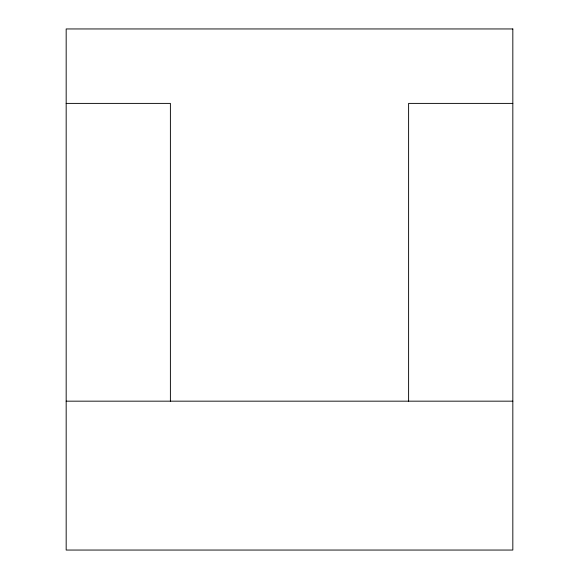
<?xml version="1.0" encoding="UTF-8"?>
<svg xmlns="http://www.w3.org/2000/svg" width="579" height="579" viewBox="0 0 579 579"><rect width="100%" height="100%" fill="white"/><g stroke="black" fill="none" stroke-linecap="round" stroke-linejoin="round"><path stroke-width="0.87" d="M66.172 103.395L170.392 103.395L170.392 401.167M512.828 103.395L408.608 103.395L408.608 401.167M66.172 401.167L512.828 401.167M512.828 28.95L66.172 28.95L66.172 550.05L512.828 550.05L512.828 28.95"/></g></svg>
